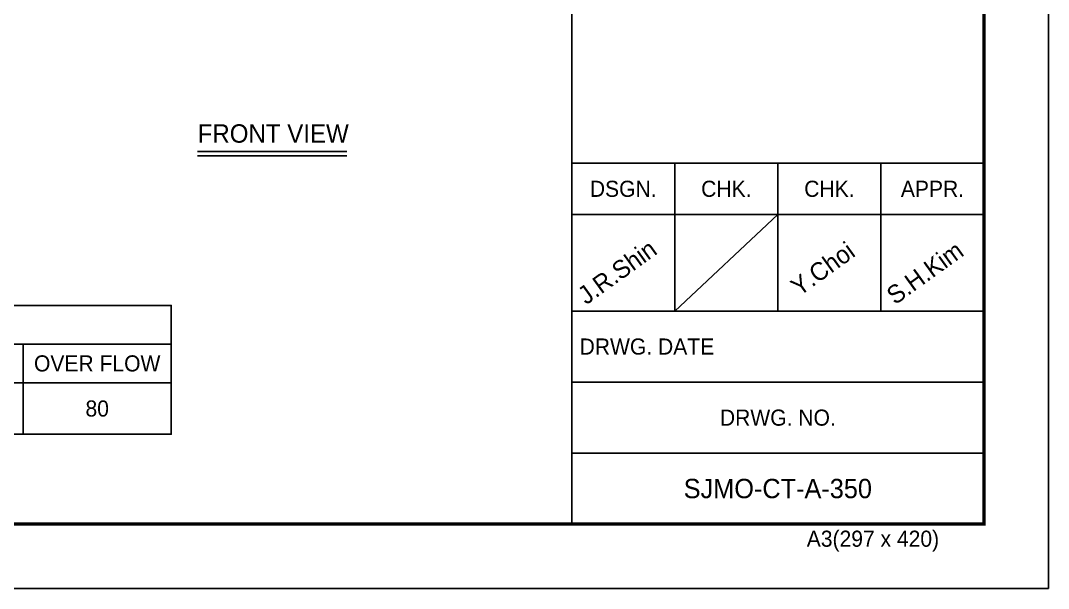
# Model space of a CAD drawing. Header units: millimetres. Extents: x -664082 to 30827, y -141530 to 21962.
# Drawn here: x 19657 to 30827, y 1167 to 7335 of the extents above; entities that cross this region are included whole.
import ezdxf
from ezdxf.enums import TextEntityAlignment as Align

# ---------------------------------------------------------------- set-up
doc = ezdxf.new("R2010")
doc.units = ezdxf.units.MM
for name, color, linetype in [('냉각탑_box', 1, 'Continuous'), ('냉각탑_form', 1, 'Continuous'), ('냉각탑_text', 3, 'Continuous')]:
    doc.layers.add(name, color=color, linetype=linetype)
doc.styles.add('돋움', font='Dotum.ttf')

msp = doc.modelspace()

# ---------------------------------------------------------------- linework, layer by layer
at = {"layer": 'Defpoints'}
msp.add_lwpolyline([(1419.7, 21961.7), (30826.9, 21961.7), (30826.9, 1166.6), (1419.7, 1166.6)], close=True, dxfattribs=at)
at = {"layer": '냉각탑_box'}
for p, q in [((21578.8, 5913.5), (23202.1, 5913.5)), ((21578.8, 5866.9), (23202.1, 5866.9)), ((15904.5, 3821.1), (21294.5, 3821.1)), ((19684.5, 3821.1), (19684.5, 2841.1)), ((6244.5, 3401.1), (21294.5, 3401.1))]:
    msp.add_line(p, q, dxfattribs=at)
msp.add_lwpolyline([(6244.5, 4241.1), (21294.5, 4241.1), (21294.5, 2841.1), (6244.5, 2841.1)], close=True, dxfattribs=at)
at = {"layer": '냉각탑_form'}
for p, q in [((25645.7, 14224.8), (25645.7, 1866.8)), ((25645.7, 5787.8), (30126.8, 5787.8)), ((26765.9, 5787.8), (26765.9, 4177.4)), ((27886.2, 5787.8), (27886.2, 4177.4)), ((29006.5, 5787.8), (29006.5, 4177.4)), ((25645.7, 5227.6), (30126.8, 5227.6)), ((27886.2, 5227.6), (26765.9, 4177.4)), ((25645.7, 4177.4), (30126.8, 4177.4)), ((25645.7, 3407.2), (30126.8, 3407.2)), ((25645.7, 2637), (30126.8, 2637))]:
    msp.add_line(p, q, dxfattribs=at)
at = {"layer": '냉각탑_form', "const_width": 35}
msp.add_lwpolyline([(2119.9, 21261.5), (2119.9, 1866.8), (30126.8, 1866.8), (30126.8, 21261.5)], close=True, dxfattribs=at)

# ---------------------------------------------------------------- texts
at = {"layer": '냉각탑_form', "style": '돋움'}
for s, p in [('DSGN.', (26205.8, 5507.7)), ('CHK.', (27326.1, 5507.7)), ('CHK.', (28446.4, 5507.7)), ('APPR.', (29566.6, 5507.7)), ('DRWG. NO.', (27886.2, 3022.1))]:
    msp.add_text(s, height=175.04, dxfattribs=at).set_placement(p, align=Align.MIDDLE_CENTER)
for s, height, p in [('DRWG. DATE', 175.04, (25731.9, 3706.7)), ('A3(297 x 420)', 175.043, (28200.3, 1619.2))]:
    msp.add_text(s, height=height, dxfattribs=at).set_placement(p)
at = {"layer": '냉각탑_text', "style": '돋움'}
for s, height, p in [('FRONT VIEW', 199.97, (22402.3, 6108.2)), ('OVER FLOW', 175, (20489.5, 3611.1)), ('80', 175, (20489.5, 3121.1)), ('SJMO-CT-A-350', 210.051, (27886.2, 2251.9))]:
    msp.add_text(s, height=height, dxfattribs=at).set_placement(p, align=Align.MIDDLE_CENTER)
for s, p in [('Y.Choi', (28119.3, 4334.9)), ('J.R.Shin', (25804, 4241.5)), ('S.H.Kim', (29160.5, 4241.5))]:
    msp.add_text(s, height=196.05, rotation=35.81856, dxfattribs=at).set_placement(p)

doc.saveas('drawing.dxf')
